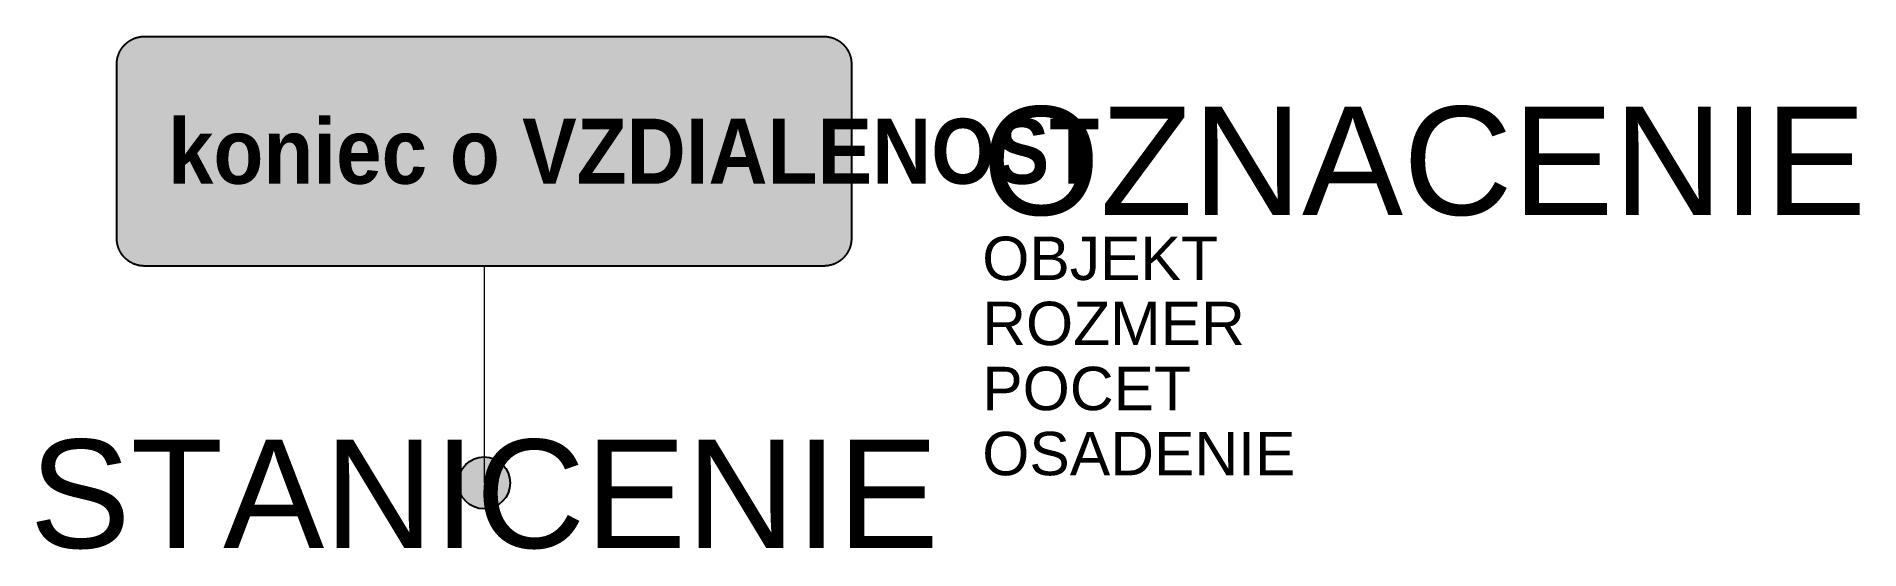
# Model space of a CAD drawing. Header units: metres. Extents: x -10.3 to 31.7, y -1.5 to 10.3.
import ezdxf
from ezdxf.enums import TextEntityAlignment as Align

# ---------------------------------------------------------------- set-up
doc = ezdxf.new("R2010")
doc.units = ezdxf.units.M
doc.layers.get('Defpoints').update_dxf_attribs({"color": 140, "lineweight": 5})
doc.styles.add('DZ', font='arialbd.ttf')
doc.styles.get("Standard").update_dxf_attribs({"font": 'arial.ttf'})

msp = doc.modelspace()

# ---------------------------------------------------------------- hatches: boundary and pattern name
at = {"true_color": 0xf1efea}
msp.add_hatch(color=7, dxfattribs=at).paths.add_polyline_path([(-7.832, 5), (-7.84, 5), (-7.847, 5), (-7.855, 5), (-7.863, 5.001), (-7.871, 5.001), (-7.879, 5.002), (-7.887, 5.002), (-7.894, 5.003), (-7.902, 5.004), (-7.91, 5.005), (-7.918, 5.006), (-7.925, 5.007), (-7.933, 5.008), (-7.941, 5.009), (-7.948, 5.011), (-7.956, 5.012), (-7.964, 5.014), (-7.971, 5.016), (-7.979, 5.017), (-7.986, 5.019), (-7.994, 5.021), (-8.001, 5.023), (-8.009, 5.025), (-8.016, 5.027), (-8.024, 5.03), (-8.031, 5.032), (-8.038, 5.035), (-8.046, 5.037), (-8.053, 5.04), (-8.06, 5.043), (-8.067, 5.045), (-8.075, 5.048), (-8.082, 5.051), (-8.089, 5.054), (-8.096, 5.058), (-8.103, 5.061), (-8.11, 5.064), (-8.117, 5.068), (-8.124, 5.071), (-8.131, 5.075), (-8.138, 5.078), (-8.144, 5.082), (-8.151, 5.086), (-8.158, 5.09), (-8.164, 5.094), (-8.171, 5.098), (-8.177, 5.102), (-8.184, 5.107), (-8.19, 5.111), (-8.197, 5.115), (-8.203, 5.12), (-8.209, 5.125), (-8.216, 5.129), (-8.222, 5.134), (-8.228, 5.139), (-8.234, 5.144), (-8.24, 5.149), (-8.246, 5.154), (-8.252, 5.159), (-8.258, 5.164), (-8.264, 5.17), (-8.269, 5.175), (-8.275, 5.18), (-8.281, 5.186), (-8.286, 5.192), (-8.292, 5.197), (-8.297, 5.203), (-8.302, 5.209), (-8.308, 5.215), (-8.313, 5.221), (-8.318, 5.226), (-8.323, 5.232), (-8.328, 5.239), (-8.333, 5.245), (-8.337, 5.251), (-8.342, 5.257), (-8.347, 5.263), (-8.351, 5.27), (-8.356, 5.276), (-8.36, 5.283), (-8.364, 5.289), (-8.368, 5.296), (-8.373, 5.302), (-8.377, 5.309), (-8.381, 5.316), (-8.384, 5.322), (-8.388, 5.329), (-8.392, 5.336), (-8.395, 5.343), (-8.399, 5.35), (-8.402, 5.357), (-8.406, 5.364), (-8.409, 5.371), (-8.412, 5.378), (-8.415, 5.385), (-8.418, 5.392), (-8.421, 5.399), (-8.424, 5.406), (-8.427, 5.414), (-8.43, 5.421), (-8.432, 5.428), (-8.435, 5.435), (-8.437, 5.443), (-8.439, 5.45), (-8.441, 5.458), (-8.444, 5.465), (-8.446, 5.473), (-8.448, 5.48), (-8.449, 5.488), (-8.451, 5.495), (-8.453, 5.503), (-8.454, 5.51), (-8.456, 5.518), (-8.457, 5.526), (-8.459, 5.533), (-8.46, 5.541), (-8.461, 5.549), (-8.462, 5.557), (-8.463, 5.564), (-8.464, 5.572), (-8.464, 5.58), (-8.465, 5.588), (-8.465, 5.596), (-8.466, 5.603), (-8.466, 5.611), (-8.466, 5.619), (-8.467, 5.627), (-8.467, 5.635), (-8.467, 9.657), (-8.467, 9.665), (-8.466, 9.672), (-8.466, 9.68), (-8.466, 9.688), (-8.465, 9.696), (-8.465, 9.704), (-8.464, 9.712), (-8.464, 9.719), (-8.463, 9.727), (-8.462, 9.735), (-8.461, 9.743), (-8.46, 9.75), (-8.459, 9.758), (-8.457, 9.766), (-8.456, 9.773), (-8.454, 9.781), (-8.453, 9.789), (-8.451, 9.796), (-8.449, 9.804), (-8.448, 9.811), (-8.446, 9.819), (-8.444, 9.826), (-8.441, 9.834), (-8.439, 9.841), (-8.437, 9.849), (-8.435, 9.856), (-8.432, 9.863), (-8.43, 9.871), (-8.427, 9.878), (-8.424, 9.885), (-8.421, 9.892), (-8.418, 9.9), (-8.415, 9.907), (-8.412, 9.914), (-8.409, 9.921), (-8.406, 9.928), (-8.402, 9.935), (-8.399, 9.942), (-8.395, 9.949), (-8.392, 9.956), (-8.388, 9.962), (-8.384, 9.969), (-8.381, 9.976), (-8.377, 9.983), (-8.373, 9.989), (-8.368, 9.996), (-8.364, 10.002), (-8.36, 10.009), (-8.356, 10.015), (-8.351, 10.022), (-8.347, 10.028), (-8.342, 10.034), (-8.337, 10.041), (-8.333, 10.047), (-8.328, 10.053), (-8.323, 10.059), (-8.318, 10.065), (-8.313, 10.071), (-8.308, 10.077), (-8.302, 10.083), (-8.297, 10.089), (-8.292, 10.094), (-8.286, 10.1), (-8.281, 10.106), (-8.275, 10.111), (-8.269, 10.117), (-8.264, 10.122), (-8.258, 10.127), (-8.252, 10.133), (-8.246, 10.138), (-8.24, 10.143), (-8.234, 10.148), (-8.228, 10.153), (-8.222, 10.158), (-8.216, 10.162), (-8.209, 10.167), (-8.203, 10.172), (-8.197, 10.176), (-8.19, 10.181), (-8.184, 10.185), (-8.177, 10.189), (-8.171, 10.193), (-8.164, 10.198), (-8.158, 10.202), (-8.151, 10.205), (-8.144, 10.209), (-8.138, 10.213), (-8.131, 10.217), (-8.124, 10.22), (-8.117, 10.224), (-8.11, 10.227), (-8.103, 10.231), (-8.096, 10.234), (-8.089, 10.237), (-8.082, 10.24), (-8.075, 10.243), (-8.067, 10.246), (-8.06, 10.249), (-8.053, 10.252), (-8.046, 10.254), (-8.038, 10.257), (-8.031, 10.259), (-8.024, 10.262), (-8.016, 10.264), (-8.009, 10.266), (-8.001, 10.269), (-7.994, 10.271), (-7.986, 10.273), (-7.979, 10.274), (-7.971, 10.276), (-7.964, 10.278), (-7.956, 10.279), (-7.948, 10.281), (-7.941, 10.282), (-7.933, 10.283), (-7.925, 10.285), (-7.918, 10.286), (-7.91, 10.287), (-7.902, 10.288), (-7.894, 10.289), (-7.887, 10.289), (-7.879, 10.29), (-7.871, 10.29), (-7.863, 10.291), (-7.855, 10.291), (-7.847, 10.291), (-7.84, 10.292), (-7.832, 10.292), (7.832, 10.292), (7.839, 10.292), (7.847, 10.291), (7.855, 10.291), (7.863, 10.291), (7.871, 10.29), (7.879, 10.29), (7.887, 10.289), (7.894, 10.289), (7.902, 10.288), (7.91, 10.287), (7.918, 10.286), (7.925, 10.285), (7.933, 10.283), (7.941, 10.282), (7.948, 10.281), (7.956, 10.279), (7.964, 10.278), (7.971, 10.276), (7.979, 10.274), (7.986, 10.273), (7.994, 10.271), (8.001, 10.269), (8.009, 10.266), (8.016, 10.264), (8.024, 10.262), (8.031, 10.259), (8.038, 10.257), (8.046, 10.254), (8.053, 10.252), (8.06, 10.249), (8.067, 10.246), (8.075, 10.243), (8.082, 10.24), (8.089, 10.237), (8.096, 10.234), (8.103, 10.231), (8.11, 10.227), (8.117, 10.224), (8.124, 10.22), (8.131, 10.217), (8.138, 10.213), (8.144, 10.209), (8.151, 10.205), (8.158, 10.202), (8.164, 10.198), (8.171, 10.193), (8.177, 10.189), (8.184, 10.185), (8.19, 10.181), (8.197, 10.176), (8.203, 10.172), (8.209, 10.167), (8.216, 10.162), (8.222, 10.158), (8.228, 10.153), (8.234, 10.148), (8.24, 10.143), (8.246, 10.138), (8.252, 10.133), (8.258, 10.127), (8.264, 10.122), (8.269, 10.117), (8.275, 10.111), (8.281, 10.106), (8.286, 10.1), (8.292, 10.094), (8.297, 10.089), (8.302, 10.083), (8.308, 10.077), (8.313, 10.071), (8.318, 10.065), (8.323, 10.059), (8.328, 10.053), (8.333, 10.047), (8.337, 10.041), (8.342, 10.034), (8.347, 10.028), (8.351, 10.022), (8.356, 10.015), (8.36, 10.009), (8.364, 10.002), (8.368, 9.996), (8.373, 9.989), (8.377, 9.983), (8.381, 9.976), (8.384, 9.969), (8.388, 9.962), (8.392, 9.956), (8.395, 9.949), (8.399, 9.942), (8.402, 9.935), (8.406, 9.928), (8.409, 9.921), (8.412, 9.914), (8.415, 9.907), (8.418, 9.9), (8.421, 9.892), (8.424, 9.885), (8.427, 9.878), (8.429, 9.871), (8.432, 9.863), (8.435, 9.856), (8.437, 9.849), (8.439, 9.841), (8.441, 9.834), (8.444, 9.826), (8.446, 9.819), (8.447, 9.811), (8.449, 9.804), (8.451, 9.796), (8.453, 9.789), (8.454, 9.781), (8.456, 9.773), (8.457, 9.766), (8.458, 9.758), (8.46, 9.75), (8.461, 9.743), (8.462, 9.735), (8.463, 9.727), (8.464, 9.719), (8.464, 9.712), (8.465, 9.704), (8.465, 9.696), (8.466, 9.688), (8.466, 9.68), (8.466, 9.672), (8.467, 9.665), (8.467, 9.657), (8.467, 5.635), (8.467, 5.627), (8.466, 5.619), (8.466, 5.611), (8.466, 5.603), (8.465, 5.596), (8.465, 5.588), (8.464, 5.58), (8.464, 5.572), (8.463, 5.564), (8.462, 5.557), (8.461, 5.549), (8.46, 5.541), (8.458, 5.533), (8.457, 5.526), (8.456, 5.518), (8.454, 5.51), (8.453, 5.503), (8.451, 5.495), (8.449, 5.488), (8.447, 5.48), (8.446, 5.473), (8.444, 5.465), (8.441, 5.458), (8.439, 5.45), (8.437, 5.443), (8.435, 5.435), (8.432, 5.428), (8.429, 5.421), (8.427, 5.414), (8.424, 5.406), (8.421, 5.399), (8.418, 5.392), (8.415, 5.385), (8.412, 5.378), (8.409, 5.371), (8.406, 5.364), (8.402, 5.357), (8.399, 5.35), (8.395, 5.343), (8.392, 5.336), (8.388, 5.329), (8.384, 5.322), (8.381, 5.316), (8.377, 5.309), (8.373, 5.302), (8.368, 5.296), (8.364, 5.289), (8.36, 5.283), (8.356, 5.276), (8.351, 5.27), (8.347, 5.263), (8.342, 5.257), (8.337, 5.251), (8.333, 5.245), (8.328, 5.239), (8.323, 5.232), (8.318, 5.226), (8.313, 5.221), (8.308, 5.215), (8.302, 5.209), (8.297, 5.203), (8.292, 5.197), (8.286, 5.192), (8.281, 5.186), (8.275, 5.18), (8.269, 5.175), (8.264, 5.17), (8.258, 5.164), (8.252, 5.159), (8.246, 5.154), (8.24, 5.149), (8.234, 5.144), (8.228, 5.139), (8.222, 5.134), (8.216, 5.129), (8.209, 5.125), (8.203, 5.12), (8.197, 5.115), (8.19, 5.111), (8.184, 5.107), (8.177, 5.102), (8.171, 5.098), (8.164, 5.094), (8.158, 5.09), (8.151, 5.086), (8.144, 5.082), (8.138, 5.078), (8.131, 5.075), (8.124, 5.071), (8.117, 5.068), (8.11, 5.064), (8.103, 5.061), (8.096, 5.058), (8.089, 5.054), (8.082, 5.051), (8.075, 5.048), (8.067, 5.045), (8.06, 5.043), (8.053, 5.04), (8.046, 5.037), (8.038, 5.035), (8.031, 5.032), (8.024, 5.03), (8.016, 5.027), (8.009, 5.025), (8.001, 5.023), (7.994, 5.021), (7.986, 5.019), (7.979, 5.017), (7.971, 5.016), (7.964, 5.014), (7.956, 5.012), (7.948, 5.011), (7.941, 5.009), (7.933, 5.008), (7.925, 5.007), (7.918, 5.006), (7.91, 5.005), (7.902, 5.004), (7.894, 5.003), (7.887, 5.002), (7.879, 5.002), (7.871, 5.001), (7.863, 5.001), (7.855, 5), (7.847, 5), (7.839, 5), (7.832, 5)])
at = {"true_color": 0x9b9b9b}
h = msp.add_hatch(color=253, dxfattribs=at)
h.paths.add_polyline_path([(-7.832, 5.159), (-7.838, 5.159), (-7.844, 5.159), (-7.849, 5.159), (-7.855, 5.159), (-7.861, 5.16), (-7.867, 5.16), (-7.873, 5.16), (-7.879, 5.161), (-7.885, 5.162), (-7.89, 5.162), (-7.896, 5.163), (-7.902, 5.164), (-7.908, 5.165), (-7.914, 5.166), (-7.919, 5.167), (-7.925, 5.168), (-7.931, 5.169), (-7.936, 5.17), (-7.942, 5.172), (-7.948, 5.173), (-7.953, 5.174), (-7.959, 5.176), (-7.965, 5.178), (-7.97, 5.179), (-7.976, 5.181), (-7.981, 5.183), (-7.987, 5.185), (-7.992, 5.187), (-7.998, 5.189), (-8.003, 5.191), (-8.009, 5.193), (-8.014, 5.195), (-8.019, 5.197), (-8.025, 5.2), (-8.03, 5.202), (-8.035, 5.204), (-8.04, 5.207), (-8.046, 5.209), (-8.051, 5.212), (-8.056, 5.215), (-8.061, 5.218), (-8.066, 5.22), (-8.071, 5.223), (-8.076, 5.226), (-8.081, 5.229), (-8.086, 5.232), (-8.091, 5.236), (-8.096, 5.239), (-8.101, 5.242), (-8.106, 5.245), (-8.11, 5.249), (-8.115, 5.252), (-8.12, 5.256), (-8.124, 5.259), (-8.129, 5.263), (-8.133, 5.267), (-8.138, 5.27), (-8.143, 5.274), (-8.147, 5.278), (-8.151, 5.282), (-8.156, 5.286), (-8.16, 5.29), (-8.164, 5.294), (-8.168, 5.298), (-8.173, 5.302), (-8.177, 5.307), (-8.181, 5.311), (-8.185, 5.315), (-8.189, 5.32), (-8.193, 5.324), (-8.196, 5.329), (-8.2, 5.333), (-8.204, 5.338), (-8.207, 5.342), (-8.211, 5.347), (-8.214, 5.352), (-8.218, 5.356), (-8.221, 5.361), (-8.225, 5.366), (-8.228, 5.371), (-8.231, 5.376), (-8.234, 5.381), (-8.237, 5.385), (-8.24, 5.39), (-8.243, 5.395), (-8.246, 5.401), (-8.249, 5.406), (-8.252, 5.411), (-8.255, 5.416), (-8.257, 5.421), (-8.26, 5.426), (-8.262, 5.431), (-8.265, 5.437), (-8.267, 5.442), (-8.269, 5.447), (-8.272, 5.453), (-8.274, 5.458), (-8.276, 5.463), (-8.278, 5.469), (-8.28, 5.474), (-8.282, 5.48), (-8.284, 5.485), (-8.286, 5.491), (-8.287, 5.496), (-8.289, 5.502), (-8.291, 5.508), (-8.292, 5.513), (-8.294, 5.519), (-8.295, 5.524), (-8.296, 5.53), (-8.298, 5.536), (-8.299, 5.542), (-8.3, 5.547), (-8.301, 5.553), (-8.302, 5.559), (-8.303, 5.565), (-8.304, 5.57), (-8.304, 5.576), (-8.305, 5.582), (-8.306, 5.588), (-8.306, 5.594), (-8.307, 5.6), (-8.307, 5.605), (-8.307, 5.611), (-8.308, 5.617), (-8.308, 5.623), (-8.308, 5.629), (-8.308, 5.635), (-8.308, 9.657), (-8.308, 9.663), (-8.308, 9.668), (-8.308, 9.674), (-8.307, 9.68), (-8.307, 9.686), (-8.307, 9.692), (-8.306, 9.698), (-8.306, 9.704), (-8.305, 9.71), (-8.304, 9.715), (-8.304, 9.721), (-8.303, 9.727), (-8.302, 9.733), (-8.301, 9.738), (-8.3, 9.744), (-8.299, 9.75), (-8.298, 9.756), (-8.296, 9.761), (-8.295, 9.767), (-8.294, 9.773), (-8.292, 9.778), (-8.291, 9.784), (-8.289, 9.79), (-8.287, 9.795), (-8.286, 9.801), (-8.284, 9.806), (-8.282, 9.812), (-8.28, 9.817), (-8.278, 9.823), (-8.276, 9.828), (-8.274, 9.834), (-8.272, 9.839), (-8.269, 9.844), (-8.267, 9.85), (-8.265, 9.855), (-8.262, 9.86), (-8.26, 9.865), (-8.257, 9.871), (-8.255, 9.876), (-8.252, 9.881), (-8.249, 9.886), (-8.246, 9.891), (-8.243, 9.896), (-8.24, 9.901), (-8.237, 9.906), (-8.234, 9.911), (-8.231, 9.916), (-8.228, 9.921), (-8.225, 9.926), (-8.221, 9.93), (-8.218, 9.935), (-8.214, 9.94), (-8.211, 9.945), (-8.207, 9.949), (-8.204, 9.954), (-8.2, 9.958), (-8.196, 9.963), (-8.193, 9.967), (-8.189, 9.972), (-8.185, 9.976), (-8.181, 9.981), (-8.177, 9.985), (-8.173, 9.989), (-8.168, 9.993), (-8.164, 9.998), (-8.16, 10.002), (-8.156, 10.006), (-8.151, 10.01), (-8.147, 10.014), (-8.143, 10.017), (-8.138, 10.021), (-8.133, 10.025), (-8.129, 10.029), (-8.124, 10.032), (-8.12, 10.036), (-8.115, 10.039), (-8.11, 10.043), (-8.106, 10.046), (-8.101, 10.05), (-8.096, 10.053), (-8.091, 10.056), (-8.086, 10.059), (-8.081, 10.062), (-8.076, 10.065), (-8.071, 10.068), (-8.066, 10.071), (-8.061, 10.074), (-8.056, 10.077), (-8.051, 10.079), (-8.046, 10.082), (-8.04, 10.085), (-8.035, 10.087), (-8.03, 10.09), (-8.025, 10.092), (-8.019, 10.094), (-8.014, 10.097), (-8.009, 10.099), (-8.003, 10.101), (-7.998, 10.103), (-7.992, 10.105), (-7.987, 10.107), (-7.981, 10.109), (-7.976, 10.111), (-7.97, 10.112), (-7.965, 10.114), (-7.959, 10.116), (-7.953, 10.117), (-7.948, 10.119), (-7.942, 10.12), (-7.936, 10.121), (-7.931, 10.122), (-7.925, 10.124), (-7.919, 10.125), (-7.914, 10.126), (-7.908, 10.127), (-7.902, 10.128), (-7.896, 10.128), (-7.89, 10.129), (-7.885, 10.13), (-7.879, 10.131), (-7.873, 10.131), (-7.867, 10.132), (-7.861, 10.132), (-7.855, 10.132), (-7.849, 10.133), (-7.844, 10.133), (-7.838, 10.133), (-7.832, 10.133), (7.832, 10.133), (7.838, 10.133), (7.843, 10.133), (7.849, 10.133), (7.855, 10.132), (7.861, 10.132), (7.867, 10.132), (7.873, 10.131), (7.879, 10.131), (7.885, 10.13), (7.89, 10.129), (7.896, 10.128), (7.902, 10.128), (7.908, 10.127), (7.914, 10.126), (7.919, 10.125), (7.925, 10.124), (7.931, 10.122), (7.936, 10.121), (7.942, 10.12), (7.948, 10.119), (7.953, 10.117), (7.959, 10.116), (7.965, 10.114), (7.97, 10.112), (7.976, 10.111), (7.981, 10.109), (7.987, 10.107), (7.992, 10.105), (7.998, 10.103), (8.003, 10.101), (8.009, 10.099), (8.014, 10.097), (8.019, 10.094), (8.025, 10.092), (8.03, 10.09), (8.035, 10.087), (8.04, 10.085), (8.046, 10.082), (8.051, 10.079), (8.056, 10.077), (8.061, 10.074), (8.066, 10.071), (8.071, 10.068), (8.076, 10.065), (8.081, 10.062), (8.086, 10.059), (8.091, 10.056), (8.096, 10.053), (8.101, 10.05), (8.106, 10.046), (8.11, 10.043), (8.115, 10.039), (8.12, 10.036), (8.124, 10.032), (8.129, 10.029), (8.133, 10.025), (8.138, 10.021), (8.142, 10.017), (8.147, 10.014), (8.151, 10.01), (8.156, 10.006), (8.16, 10.002), (8.164, 9.998), (8.168, 9.993), (8.173, 9.989), (8.177, 9.985), (8.181, 9.981), (8.185, 9.976), (8.189, 9.972), (8.193, 9.967), (8.196, 9.963), (8.2, 9.958), (8.204, 9.954), (8.207, 9.949), (8.211, 9.945), (8.214, 9.94), (8.218, 9.935), (8.221, 9.93), (8.225, 9.926), (8.228, 9.921), (8.231, 9.916), (8.234, 9.911), (8.237, 9.906), (8.24, 9.901), (8.243, 9.896), (8.246, 9.891), (8.249, 9.886), (8.252, 9.881), (8.254, 9.876), (8.257, 9.871), (8.26, 9.865), (8.262, 9.86), (8.265, 9.855), (8.267, 9.85), (8.269, 9.844), (8.272, 9.839), (8.274, 9.834), (8.276, 9.828), (8.278, 9.823), (8.28, 9.817), (8.282, 9.812), (8.284, 9.806), (8.286, 9.801), (8.287, 9.795), (8.289, 9.79), (8.291, 9.784), (8.292, 9.778), (8.294, 9.773), (8.295, 9.767), (8.296, 9.761), (8.297, 9.756), (8.299, 9.75), (8.3, 9.744), (8.301, 9.738), (8.302, 9.733), (8.303, 9.727), (8.303, 9.721), (8.304, 9.715), (8.305, 9.71), (8.306, 9.704), (8.306, 9.698), (8.307, 9.692), (8.307, 9.686), (8.307, 9.68), (8.308, 9.674), (8.308, 9.668), (8.308, 9.663), (8.308, 9.657), (8.308, 5.635), (8.308, 5.629), (8.308, 5.623), (8.308, 5.617), (8.307, 5.611), (8.307, 5.605), (8.307, 5.6), (8.306, 5.594), (8.306, 5.588), (8.305, 5.582), (8.304, 5.576), (8.303, 5.57), (8.303, 5.565), (8.302, 5.559), (8.301, 5.553), (8.3, 5.547), (8.299, 5.542), (8.297, 5.536), (8.296, 5.53), (8.295, 5.524), (8.294, 5.519), (8.292, 5.513), (8.291, 5.508), (8.289, 5.502), (8.287, 5.496), (8.286, 5.491), (8.284, 5.485), (8.282, 5.48), (8.28, 5.474), (8.278, 5.469), (8.276, 5.463), (8.274, 5.458), (8.272, 5.453), (8.269, 5.447), (8.267, 5.442), (8.265, 5.437), (8.262, 5.431), (8.26, 5.426), (8.257, 5.421), (8.254, 5.416), (8.252, 5.411), (8.249, 5.406), (8.246, 5.401), (8.243, 5.395), (8.24, 5.39), (8.237, 5.385), (8.234, 5.381), (8.231, 5.376), (8.228, 5.371), (8.225, 5.366), (8.221, 5.361), (8.218, 5.356), (8.214, 5.352), (8.211, 5.347), (8.207, 5.342), (8.204, 5.338), (8.2, 5.333), (8.196, 5.329), (8.193, 5.324), (8.189, 5.32), (8.185, 5.315), (8.181, 5.311), (8.177, 5.307), (8.173, 5.302), (8.168, 5.298), (8.164, 5.294), (8.16, 5.29), (8.156, 5.286), (8.151, 5.282), (8.147, 5.278), (8.142, 5.274), (8.138, 5.27), (8.133, 5.267), (8.129, 5.263), (8.124, 5.259), (8.12, 5.256), (8.115, 5.252), (8.11, 5.249), (8.106, 5.245), (8.101, 5.242), (8.096, 5.239), (8.091, 5.236), (8.086, 5.232), (8.081, 5.229), (8.076, 5.226), (8.071, 5.223), (8.066, 5.22), (8.061, 5.218), (8.056, 5.215), (8.051, 5.212), (8.046, 5.209), (8.04, 5.207), (8.035, 5.204), (8.03, 5.202), (8.025, 5.2), (8.019, 5.197), (8.014, 5.195), (8.009, 5.193), (8.003, 5.191), (7.998, 5.189), (7.992, 5.187), (7.987, 5.185), (7.981, 5.183), (7.976, 5.181), (7.97, 5.179), (7.965, 5.178), (7.959, 5.176), (7.953, 5.174), (7.948, 5.173), (7.942, 5.172), (7.936, 5.17), (7.931, 5.169), (7.925, 5.168), (7.919, 5.167), (7.914, 5.166), (7.908, 5.165), (7.902, 5.164), (7.896, 5.163), (7.89, 5.162), (7.885, 5.162), (7.879, 5.161), (7.873, 5.16), (7.867, 5.16), (7.861, 5.16), (7.855, 5.159), (7.849, 5.159), (7.843, 5.159), (7.838, 5.159), (7.832, 5.159)])
h.paths.add_polyline_path([(-7.832, 5.37), (-7.838, 5.37), (-7.845, 5.371), (-7.852, 5.371), (-7.859, 5.372), (-7.865, 5.373), (-7.872, 5.373), (-7.879, 5.375), (-7.885, 5.376), (-7.891, 5.377), (-7.898, 5.379), (-7.904, 5.38), (-7.91, 5.382), (-7.917, 5.384), (-7.923, 5.386), (-7.929, 5.389), (-7.935, 5.391), (-7.941, 5.394), (-7.946, 5.396), (-7.952, 5.399), (-7.958, 5.402), (-7.963, 5.405), (-7.969, 5.409), (-7.974, 5.412), (-7.98, 5.416), (-7.985, 5.419), (-7.99, 5.423), (-7.995, 5.427), (-8, 5.431), (-8.005, 5.435), (-8.01, 5.439), (-8.014, 5.443), (-8.019, 5.448), (-8.023, 5.452), (-8.028, 5.457), (-8.032, 5.462), (-8.036, 5.467), (-8.04, 5.472), (-8.044, 5.477), (-8.047, 5.482), (-8.051, 5.487), (-8.055, 5.492), (-8.058, 5.498), (-8.061, 5.503), (-8.064, 5.509), (-8.067, 5.514), (-8.07, 5.52), (-8.073, 5.526), (-8.075, 5.532), (-8.078, 5.538), (-8.08, 5.544), (-8.082, 5.55), (-8.084, 5.556), (-8.086, 5.563), (-8.088, 5.569), (-8.09, 5.575), (-8.091, 5.582), (-8.092, 5.588), (-8.093, 5.595), (-8.094, 5.601), (-8.095, 5.608), (-8.096, 5.615), (-8.096, 5.621), (-8.096, 5.628), (-8.096, 5.635), (-8.096, 9.657), (-8.096, 9.663), (-8.096, 9.67), (-8.096, 9.677), (-8.095, 9.684), (-8.094, 9.69), (-8.093, 9.697), (-8.092, 9.703), (-8.091, 9.71), (-8.09, 9.716), (-8.088, 9.723), (-8.086, 9.729), (-8.084, 9.735), (-8.082, 9.741), (-8.08, 9.748), (-8.078, 9.754), (-8.075, 9.76), (-8.073, 9.765), (-8.07, 9.771), (-8.067, 9.777), (-8.064, 9.783), (-8.061, 9.788), (-8.058, 9.794), (-8.055, 9.799), (-8.051, 9.805), (-8.047, 9.81), (-8.044, 9.815), (-8.04, 9.82), (-8.036, 9.825), (-8.032, 9.83), (-8.028, 9.835), (-8.023, 9.839), (-8.019, 9.844), (-8.014, 9.848), (-8.01, 9.852), (-8.005, 9.857), (-8, 9.861), (-7.995, 9.865), (-7.99, 9.869), (-7.985, 9.872), (-7.98, 9.876), (-7.974, 9.88), (-7.969, 9.883), (-7.963, 9.886), (-7.958, 9.889), (-7.952, 9.892), (-7.946, 9.895), (-7.941, 9.898), (-7.935, 9.9), (-7.929, 9.903), (-7.923, 9.905), (-7.917, 9.907), (-7.91, 9.909), (-7.904, 9.911), (-7.898, 9.913), (-7.891, 9.914), (-7.885, 9.916), (-7.879, 9.917), (-7.872, 9.918), (-7.865, 9.919), (-7.859, 9.92), (-7.852, 9.92), (-7.845, 9.921), (-7.838, 9.921), (-7.832, 9.921), (7.832, 9.921), (7.839, 9.921), (7.845, 9.921), (7.852, 9.92), (7.859, 9.92), (7.865, 9.919), (7.872, 9.918), (7.879, 9.917), (7.885, 9.916), (7.891, 9.914), (7.898, 9.913), (7.904, 9.911), (7.91, 9.909), (7.917, 9.907), (7.923, 9.905), (7.929, 9.903), (7.935, 9.9), (7.941, 9.898), (7.946, 9.895), (7.952, 9.892), (7.958, 9.889), (7.963, 9.886), (7.969, 9.883), (7.974, 9.88), (7.98, 9.876), (7.985, 9.872), (7.99, 9.869), (7.995, 9.865), (8, 9.861), (8.005, 9.857), (8.01, 9.852), (8.014, 9.848), (8.019, 9.844), (8.023, 9.839), (8.027, 9.835), (8.032, 9.83), (8.036, 9.825), (8.04, 9.82), (8.044, 9.815), (8.047, 9.81), (8.051, 9.805), (8.055, 9.799), (8.058, 9.794), (8.061, 9.788), (8.064, 9.783), (8.067, 9.777), (8.07, 9.771), (8.073, 9.765), (8.075, 9.76), (8.078, 9.754), (8.08, 9.748), (8.082, 9.741), (8.084, 9.735), (8.086, 9.729), (8.088, 9.723), (8.089, 9.716), (8.091, 9.71), (8.092, 9.703), (8.093, 9.697), (8.094, 9.69), (8.095, 9.684), (8.095, 9.677), (8.096, 9.67), (8.096, 9.663), (8.096, 9.657), (8.096, 5.635), (8.096, 5.628), (8.096, 5.621), (8.095, 5.615), (8.095, 5.608), (8.094, 5.601), (8.093, 5.595), (8.092, 5.588), (8.091, 5.582), (8.089, 5.575), (8.088, 5.569), (8.086, 5.563), (8.084, 5.556), (8.082, 5.55), (8.08, 5.544), (8.078, 5.538), (8.075, 5.532), (8.073, 5.526), (8.07, 5.52), (8.067, 5.514), (8.064, 5.509), (8.061, 5.503), (8.058, 5.498), (8.055, 5.492), (8.051, 5.487), (8.047, 5.482), (8.044, 5.477), (8.04, 5.472), (8.036, 5.467), (8.032, 5.462), (8.027, 5.457), (8.023, 5.452), (8.019, 5.448), (8.014, 5.443), (8.01, 5.439), (8.005, 5.435), (8, 5.431), (7.995, 5.427), (7.99, 5.423), (7.985, 5.419), (7.98, 5.416), (7.974, 5.412), (7.969, 5.409), (7.963, 5.405), (7.958, 5.402), (7.952, 5.399), (7.946, 5.396), (7.941, 5.394), (7.935, 5.391), (7.929, 5.389), (7.923, 5.386), (7.917, 5.384), (7.91, 5.382), (7.904, 5.38), (7.898, 5.379), (7.891, 5.377), (7.885, 5.376), (7.879, 5.375), (7.872, 5.373), (7.865, 5.373), (7.859, 5.372), (7.852, 5.371), (7.845, 5.371), (7.839, 5.37), (7.832, 5.37)], flags=16)
h = msp.add_hatch(color=0)
h.dxf.hatch_style = 1
h.paths.add_polyline_path([(0.6, 0, 1), (-0.6, 0, 1)])

# ---------------------------------------------------------------- linework, layer by layer
at = {"lineweight": 9}
msp.add_line((0, 5), (0, 2.5), dxfattribs=at)
at = {"color": 0, "lineweight": 9}
msp.add_line((0, 2.5), (0, 0), dxfattribs=at)
at = {"color": 7, "true_color": 0xf1efea}
msp.add_lwpolyline([(-7.832, 5), (-7.84, 5), (-7.847, 5), (-7.855, 5), (-7.863, 5.001), (-7.871, 5.001), (-7.879, 5.002), (-7.887, 5.002), (-7.894, 5.003), (-7.902, 5.004), (-7.91, 5.005), (-7.918, 5.006), (-7.925, 5.007), (-7.933, 5.008), (-7.941, 5.009), (-7.948, 5.011), (-7.956, 5.012), (-7.964, 5.014), (-7.971, 5.016), (-7.979, 5.017), (-7.986, 5.019), (-7.994, 5.021), (-8.001, 5.023), (-8.009, 5.025), (-8.016, 5.027), (-8.024, 5.03), (-8.031, 5.032), (-8.038, 5.035), (-8.046, 5.037), (-8.053, 5.04), (-8.06, 5.043), (-8.067, 5.045), (-8.075, 5.048), (-8.082, 5.051), (-8.089, 5.054), (-8.096, 5.058), (-8.103, 5.061), (-8.11, 5.064), (-8.117, 5.068), (-8.124, 5.071), (-8.131, 5.075), (-8.138, 5.078), (-8.144, 5.082), (-8.151, 5.086), (-8.158, 5.09), (-8.164, 5.094), (-8.171, 5.098), (-8.177, 5.102), (-8.184, 5.107), (-8.19, 5.111), (-8.197, 5.115), (-8.203, 5.12), (-8.209, 5.125), (-8.216, 5.129), (-8.222, 5.134), (-8.228, 5.139), (-8.234, 5.144), (-8.24, 5.149), (-8.246, 5.154), (-8.252, 5.159), (-8.258, 5.164), (-8.264, 5.17), (-8.269, 5.175), (-8.275, 5.18), (-8.281, 5.186), (-8.286, 5.192), (-8.292, 5.197), (-8.297, 5.203), (-8.302, 5.209), (-8.308, 5.215), (-8.313, 5.221), (-8.318, 5.226), (-8.323, 5.232), (-8.328, 5.239), (-8.333, 5.245), (-8.337, 5.251), (-8.342, 5.257), (-8.347, 5.263), (-8.351, 5.27), (-8.356, 5.276), (-8.36, 5.283), (-8.364, 5.289), (-8.368, 5.296), (-8.373, 5.302), (-8.377, 5.309), (-8.381, 5.316), (-8.384, 5.322), (-8.388, 5.329), (-8.392, 5.336), (-8.395, 5.343), (-8.399, 5.35), (-8.402, 5.357), (-8.406, 5.364), (-8.409, 5.371), (-8.412, 5.378), (-8.415, 5.385), (-8.418, 5.392), (-8.421, 5.399), (-8.424, 5.406), (-8.427, 5.414), (-8.43, 5.421), (-8.432, 5.428), (-8.435, 5.435), (-8.437, 5.443), (-8.439, 5.45), (-8.441, 5.458), (-8.444, 5.465), (-8.446, 5.473), (-8.448, 5.48), (-8.449, 5.488), (-8.451, 5.495), (-8.453, 5.503), (-8.454, 5.51), (-8.456, 5.518), (-8.457, 5.526), (-8.459, 5.533), (-8.46, 5.541), (-8.461, 5.549), (-8.462, 5.557), (-8.463, 5.564), (-8.464, 5.572), (-8.464, 5.58), (-8.465, 5.588), (-8.465, 5.596), (-8.466, 5.603), (-8.466, 5.611), (-8.466, 5.619), (-8.467, 5.627), (-8.467, 5.635), (-8.467, 9.657), (-8.467, 9.665), (-8.466, 9.672), (-8.466, 9.68), (-8.466, 9.688), (-8.465, 9.696), (-8.465, 9.704), (-8.464, 9.712), (-8.464, 9.719), (-8.463, 9.727), (-8.462, 9.735), (-8.461, 9.743), (-8.46, 9.75), (-8.459, 9.758), (-8.457, 9.766), (-8.456, 9.773), (-8.454, 9.781), (-8.453, 9.789), (-8.451, 9.796), (-8.449, 9.804), (-8.448, 9.811), (-8.446, 9.819), (-8.444, 9.826), (-8.441, 9.834), (-8.439, 9.841), (-8.437, 9.849), (-8.435, 9.856), (-8.432, 9.863), (-8.43, 9.871), (-8.427, 9.878), (-8.424, 9.885), (-8.421, 9.892), (-8.418, 9.9), (-8.415, 9.907), (-8.412, 9.914), (-8.409, 9.921), (-8.406, 9.928), (-8.402, 9.935), (-8.399, 9.942), (-8.395, 9.949), (-8.392, 9.956), (-8.388, 9.962), (-8.384, 9.969), (-8.381, 9.976), (-8.377, 9.983), (-8.373, 9.989), (-8.368, 9.996), (-8.364, 10.002), (-8.36, 10.009), (-8.356, 10.015), (-8.351, 10.022), (-8.347, 10.028), (-8.342, 10.034), (-8.337, 10.041), (-8.333, 10.047), (-8.328, 10.053), (-8.323, 10.059), (-8.318, 10.065), (-8.313, 10.071), (-8.308, 10.077), (-8.302, 10.083), (-8.297, 10.089), (-8.292, 10.094), (-8.286, 10.1), (-8.281, 10.106), (-8.275, 10.111), (-8.269, 10.117), (-8.264, 10.122), (-8.258, 10.127), (-8.252, 10.133), (-8.246, 10.138), (-8.24, 10.143), (-8.234, 10.148), (-8.228, 10.153), (-8.222, 10.158), (-8.216, 10.162), (-8.209, 10.167), (-8.203, 10.172), (-8.197, 10.176), (-8.19, 10.181), (-8.184, 10.185), (-8.177, 10.189), (-8.171, 10.193), (-8.164, 10.198), (-8.158, 10.202), (-8.151, 10.205), (-8.144, 10.209), (-8.138, 10.213), (-8.131, 10.217), (-8.124, 10.22), (-8.117, 10.224), (-8.11, 10.227), (-8.103, 10.231), (-8.096, 10.234), (-8.089, 10.237), (-8.082, 10.24), (-8.075, 10.243), (-8.067, 10.246), (-8.06, 10.249), (-8.053, 10.252), (-8.046, 10.254), (-8.038, 10.257), (-8.031, 10.259), (-8.024, 10.262), (-8.016, 10.264), (-8.009, 10.266), (-8.001, 10.269), (-7.994, 10.271), (-7.986, 10.273), (-7.979, 10.274), (-7.971, 10.276), (-7.964, 10.278), (-7.956, 10.279), (-7.948, 10.281), (-7.941, 10.282), (-7.933, 10.283), (-7.925, 10.285), (-7.918, 10.286), (-7.91, 10.287), (-7.902, 10.288), (-7.894, 10.289), (-7.887, 10.289), (-7.879, 10.29), (-7.871, 10.29), (-7.863, 10.291), (-7.855, 10.291), (-7.847, 10.291), (-7.84, 10.292), (-7.832, 10.292), (7.832, 10.292), (7.839, 10.292), (7.847, 10.291), (7.855, 10.291), (7.863, 10.291), (7.871, 10.29), (7.879, 10.29), (7.887, 10.289), (7.894, 10.289), (7.902, 10.288), (7.91, 10.287), (7.918, 10.286), (7.925, 10.285), (7.933, 10.283), (7.941, 10.282), (7.948, 10.281), (7.956, 10.279), (7.964, 10.278), (7.971, 10.276), (7.979, 10.274), (7.986, 10.273), (7.994, 10.271), (8.001, 10.269), (8.009, 10.266), (8.016, 10.264), (8.024, 10.262), (8.031, 10.259), (8.038, 10.257), (8.046, 10.254), (8.053, 10.252), (8.06, 10.249), (8.067, 10.246), (8.075, 10.243), (8.082, 10.24), (8.089, 10.237), (8.096, 10.234), (8.103, 10.231), (8.11, 10.227), (8.117, 10.224), (8.124, 10.22), (8.131, 10.217), (8.138, 10.213), (8.144, 10.209), (8.151, 10.205), (8.158, 10.202), (8.164, 10.198), (8.171, 10.193), (8.177, 10.189), (8.184, 10.185), (8.19, 10.181), (8.197, 10.176), (8.203, 10.172), (8.209, 10.167), (8.216, 10.162), (8.222, 10.158), (8.228, 10.153), (8.234, 10.148), (8.24, 10.143), (8.246, 10.138), (8.252, 10.133), (8.258, 10.127), (8.264, 10.122), (8.269, 10.117), (8.275, 10.111), (8.281, 10.106), (8.286, 10.1), (8.292, 10.094), (8.297, 10.089), (8.302, 10.083), (8.308, 10.077), (8.313, 10.071), (8.318, 10.065), (8.323, 10.059), (8.328, 10.053), (8.333, 10.047), (8.337, 10.041), (8.342, 10.034), (8.347, 10.028), (8.351, 10.022), (8.356, 10.015), (8.36, 10.009), (8.364, 10.002), (8.368, 9.996), (8.373, 9.989), (8.377, 9.983), (8.381, 9.976), (8.384, 9.969), (8.388, 9.962), (8.392, 9.956), (8.395, 9.949), (8.399, 9.942), (8.402, 9.935), (8.406, 9.928), (8.409, 9.921), (8.412, 9.914), (8.415, 9.907), (8.418, 9.9), (8.421, 9.892), (8.424, 9.885), (8.427, 9.878), (8.429, 9.871), (8.432, 9.863), (8.435, 9.856), (8.437, 9.849), (8.439, 9.841), (8.441, 9.834), (8.444, 9.826), (8.446, 9.819), (8.447, 9.811), (8.449, 9.804), (8.451, 9.796), (8.453, 9.789), (8.454, 9.781), (8.456, 9.773), (8.457, 9.766), (8.458, 9.758), (8.46, 9.75), (8.461, 9.743), (8.462, 9.735), (8.463, 9.727), (8.464, 9.719), (8.464, 9.712), (8.465, 9.704), (8.465, 9.696), (8.466, 9.688), (8.466, 9.68), (8.466, 9.672), (8.467, 9.665), (8.467, 9.657), (8.467, 5.635), (8.467, 5.627), (8.466, 5.619), (8.466, 5.611), (8.466, 5.603), (8.465, 5.596), (8.465, 5.588), (8.464, 5.58), (8.464, 5.572), (8.463, 5.564), (8.462, 5.557), (8.461, 5.549), (8.46, 5.541), (8.458, 5.533), (8.457, 5.526), (8.456, 5.518), (8.454, 5.51), (8.453, 5.503), (8.451, 5.495), (8.449, 5.488), (8.447, 5.48), (8.446, 5.473), (8.444, 5.465), (8.441, 5.458), (8.439, 5.45), (8.437, 5.443), (8.435, 5.435), (8.432, 5.428), (8.429, 5.421), (8.427, 5.414), (8.424, 5.406), (8.421, 5.399), (8.418, 5.392), (8.415, 5.385), (8.412, 5.378), (8.409, 5.371), (8.406, 5.364), (8.402, 5.357), (8.399, 5.35), (8.395, 5.343), (8.392, 5.336), (8.388, 5.329), (8.384, 5.322), (8.381, 5.316), (8.377, 5.309), (8.373, 5.302), (8.368, 5.296), (8.364, 5.289), (8.36, 5.283), (8.356, 5.276), (8.351, 5.27), (8.347, 5.263), (8.342, 5.257), (8.337, 5.251), (8.333, 5.245), (8.328, 5.239), (8.323, 5.232), (8.318, 5.226), (8.313, 5.221), (8.308, 5.215), (8.302, 5.209), (8.297, 5.203), (8.292, 5.197), (8.286, 5.192), (8.281, 5.186), (8.275, 5.18), (8.269, 5.175), (8.264, 5.17), (8.258, 5.164), (8.252, 5.159), (8.246, 5.154), (8.24, 5.149), (8.234, 5.144), (8.228, 5.139), (8.222, 5.134), (8.216, 5.129), (8.209, 5.125), (8.203, 5.12), (8.197, 5.115), (8.19, 5.111), (8.184, 5.107), (8.177, 5.102), (8.171, 5.098), (8.164, 5.094), (8.158, 5.09), (8.151, 5.086), (8.144, 5.082), (8.138, 5.078), (8.131, 5.075), (8.124, 5.071), (8.117, 5.068), (8.11, 5.064), (8.103, 5.061), (8.096, 5.058), (8.089, 5.054), (8.082, 5.051), (8.075, 5.048), (8.067, 5.045), (8.06, 5.043), (8.053, 5.04), (8.046, 5.037), (8.038, 5.035), (8.031, 5.032), (8.024, 5.03), (8.016, 5.027), (8.009, 5.025), (8.001, 5.023), (7.994, 5.021), (7.986, 5.019), (7.979, 5.017), (7.971, 5.016), (7.964, 5.014), (7.956, 5.012), (7.948, 5.011), (7.941, 5.009), (7.933, 5.008), (7.925, 5.007), (7.918, 5.006), (7.91, 5.005), (7.902, 5.004), (7.894, 5.003), (7.887, 5.002), (7.879, 5.002), (7.871, 5.001), (7.863, 5.001), (7.855, 5), (7.847, 5), (7.839, 5), (7.832, 5), (-7.832, 5)], dxfattribs=at)
at = {"color": 0}
msp.add_circle((0, 0), 0.6, dxfattribs=at)

# ---------------------------------------------------------------- texts
at = {"color": 253, "true_color": 0x9b9b9b, "style": 'DZ', "width": 0.9}
msp.add_text('koniec o', height=1.5, dxfattribs=at).set_placement((-3.464, 7.646), align=Align.MIDDLE_CENTER)
msp.add_attdef('VZDIALENOST', text='1400 m', height=1.5, dxfattribs=at).set_placement((0.876, 7.646), align=Align.MIDDLE_LEFT)
msp.add_attdef('OZNACENIE', (11.482, 6.177), '509-88', height=2.5)
msp.add_attdef('STANICENIE', text='', height=2.5).set_placement((0, 1), align=Align.TOP_CENTER)
at = {"layer": 'Defpoints'}
for tag, p, s in [('OBJEKT', (11.482, 4.677), 'Jestvujúci'), ('ROZMER', (11.482, 3.177), '500x1600/700x2240'), ('POCET', (11.482, 1.677), ''), ('OSADENIE', (11.482, 0.177), '')]:
    msp.add_attdef(tag, p, s, height=1, dxfattribs=at)

doc.saveas('drawing.dxf')
